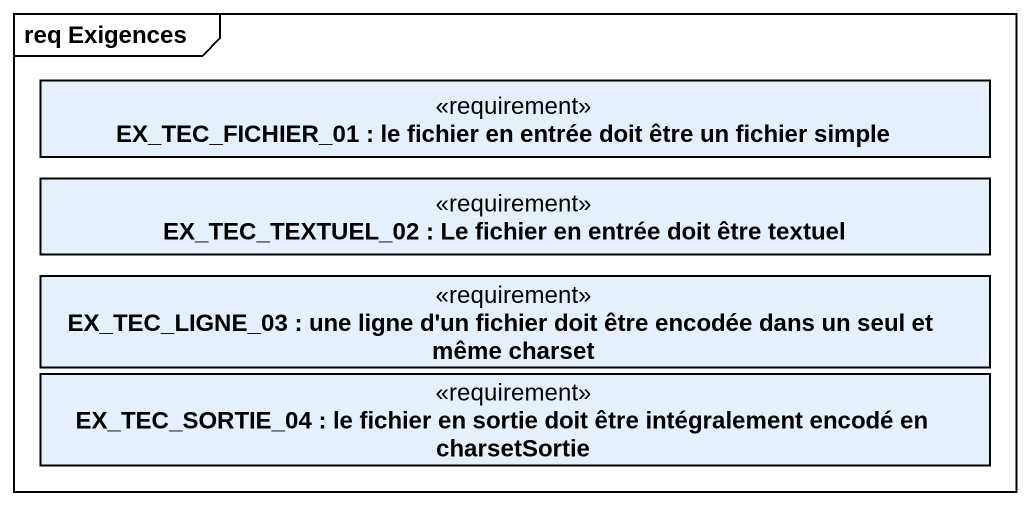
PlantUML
@startuml
mainframe req Exigences
hide circle
hide empty members
class "EX_TEC_FICHIER_01 : le fichier en entrée doit être un fichier simple" as EX_TEC_FICHIER_01_le <<requirement>>
class "EX_TEC_TEXTUEL_02 : Le fichier en entrée doit être textuel" as EX_TEC_TEXTUEL_02_Le <<requirement>>
class "EX_TEC_LIGNE_03 : une ligne d'un fichier doit être encodée dans un seul et même charset" as EX_TEC_LIGNE_03_une_ligne_d <<requirement>>
class "EX_TEC_SORTIE_04 : le fichier en sortie doit être intégralement encodé en charsetSortie" as EX_TEC_SORTIE_04_le_fichier <<requirement>>
@enduml
